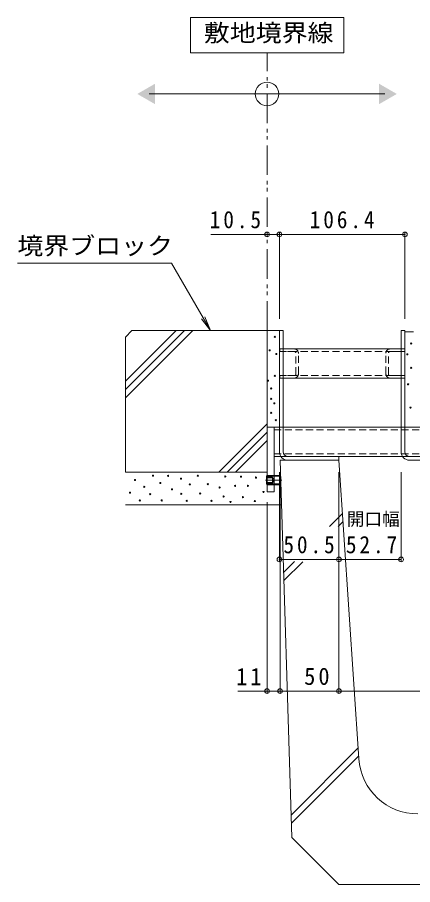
# Model space of a CAD drawing. Units: millimetres at full size, sheet at 1:5. Extents: x -1680 to 1944, y -1318 to 1367.
# Drawn here: x 359 to 695, y -895 to -159 of the extents above; entities that cross this region are included whole.
import ezdxf
from ezdxf.enums import TextEntityAlignment as Align

# ---------------------------------------------------------------- set-up
doc = ezdxf.new("R2010")
doc.units = ezdxf.units.MM
doc.header["$LTSCALE"] = 5
doc.header["$PDMODE"] = 32
doc.header["$PDSIZE"] = 4
for name, pattern in [('CHAIN1', [8, 5, -1, 1, -1]), ('DASHED1', [1.8, 1.2, -0.6]), ('DOUBLE_CHAIN1', [8.8, 5, -1, 0.6, -0.6, 0.6, -1])]:
    doc.linetypes.add(name, pattern=pattern)
for name, color, linetype, lineweight in [('4-0_通り芯', 7, 'Continuous', 9), ('4-3_寸法', 7, 'DASHED1', 9), ('4-4_文字', 7, 'Continuous', 9), ('4-5_建具', 7, 'Continuous', 9), ('4-E_見え係り', 7, 'Continuous', 9), ('4-F_断熱材', 6, 'Continuous', 5)]:
    doc.layers.add(name, color=color, linetype=linetype, lineweight=lineweight)
doc.styles.add('ＭＳ ゴシック', font='')
doc.styles.get('ＭＳ ゴシック').set_extended_font_data('MS Gothic')

msp = doc.modelspace()

# ---------------------------------------------------------------- linework, layer by layer
at = {"layer": '4-0_通り芯'}
for p, q in [((581.595, -424.783), (584.795, -424.783)), ((581.595, -527.583), (581.595, -424.783)), ((584.795, -527.583), (584.795, -424.783)), ((687.995, -424.783), (684.795, -424.783)), ((684.795, -527.583), (684.795, -424.783)), ((687.995, -527.583), (687.995, -424.783)), ((584.795, -440.283), (684.795, -440.283)), ((584.795, -465.283), (684.795, -465.283)), ((571.095, -506.583), (571.095, -561.583)), ((577.095, -506.583), (571.095, -506.583)), ((577.095, -506.583), (581.595, -506.583)), ((577.095, -561.583), (577.095, -506.583)), ((584.795, -506.583), (684.795, -506.583)), ((687.995, -506.583), (987.095, -506.583)), ((577.095, -531.583), (582.808, -531.583)), ((588.795, -531.583), (686.008, -531.583)), ((588.795, -534.783), (632.095, -534.783)), ((632.095, -531.583), (632.095, -534.783)), ((691.995, -531.583), (987.095, -531.583)), ((691.995, -534.783), (982.095, -534.783)), ((571.095, -561.583), (577.095, -561.583))]:
    msp.add_line(p, q, dxfattribs=at)
at = {"layer": '4-0_通り芯', "linetype": 'DASHED1'}
for p, q in [((584.795, -440.283), (581.595, -440.283)), ((684.795, -440.283), (687.995, -440.283)), ((581.595, -442.583), (687.995, -442.583)), ((581.595, -462.983), (687.995, -462.983)), ((584.795, -465.283), (581.595, -465.283)), ((684.795, -465.283), (687.995, -465.283)), ((581.595, -506.583), (584.795, -506.583)), ((684.795, -506.583), (687.995, -506.583)), ((577.095, -508.883), (987.095, -508.883)), ((577.095, -529.283), (987.095, -529.283)), ((582.808, -531.583), (588.795, -531.583)), ((686.008, -531.583), (691.995, -531.583))]:
    msp.add_line(p, q, dxfattribs=at)
at = {"layer": '4-0_通り芯', "color": 2, "linetype": 'CHAIN1'}
msp.add_line((569.915, -551.583), (583.595, -551.583), dxfattribs=at)
at = {"layer": '4-0_通り芯', "color": 2}
for p, q in [((570.62, -548.283), (571.095, -547.808)), ((570.62, -548.283), (570.62, -554.883)), ((571.095, -548.283), (570.62, -548.283)), ((577.136, -547.583), (581.92, -547.583)), ((582.62, -548.283), (577.136, -548.283)), ((582.62, -548.283), (581.92, -547.583)), ((581.92, -547.583), (581.92, -555.583)), ((582.62, -548.283), (582.62, -554.883)), ((571.095, -554.883), (570.62, -554.883)), ((571.095, -555.358), (570.62, -554.883)), ((582.62, -554.883), (577.136, -554.883)), ((577.136, -555.583), (581.92, -555.583)), ((581.92, -555.583), (582.62, -554.883))]:
    msp.add_line(p, q, dxfattribs=at)
at = {"layer": '4-0_通り芯', "color": 2, "linetype": 'DASHED1'}
for p, q in [((575.62, -549.083), (570.62, -549.083)), ((575.62, -549.583), (570.62, -549.583)), ((571.32, -547.583), (571.095, -547.808)), ((571.095, -548.283), (577.136, -548.283)), ((571.32, -547.583), (571.32, -555.583)), ((577.136, -547.583), (571.32, -547.583)), ((575.62, -549.083), (577.063, -551.583)), ((575.62, -549.083), (575.62, -554.083)), ((575.62, -554.083), (577.063, -551.583)), ((575.62, -553.583), (570.62, -553.583)), ((575.62, -554.083), (570.62, -554.083)), ((577.136, -554.883), (571.095, -554.883)), ((571.32, -555.583), (571.095, -555.358)), ((571.32, -555.583), (577.136, -555.583))]:
    msp.add_line(p, q, dxfattribs=at)
at = {"layer": '4-0_通り芯'}
for centre, radius in [((588.795, -527.583), 7.2), ((588.795, -527.583), 4), ((691.995, -527.583), 7.2), ((691.995, -527.583), 4)]:
    msp.add_arc(centre, radius, 180, 270, dxfattribs=at)
at = {"layer": '4-3_寸法'}
for p, q in [((581.795, -442.583), (581.795, -440.283)), ((581.795, -440.283), (584.795, -440.283)), ((593.795, -440.283), (584.795, -440.283)), ((675.795, -440.283), (684.795, -440.283)), ((687.795, -440.283), (684.795, -440.283)), ((687.795, -442.583), (687.795, -440.283)), ((584.795, -442.583), (581.795, -442.583)), ((594.295, -442.583), (584.795, -442.583)), ((595.495, -461.783), (595.495, -443.783)), ((597.795, -461.283), (597.795, -444.283)), ((671.795, -461.283), (671.795, -444.283)), ((674.095, -461.783), (674.095, -443.783)), ((675.295, -442.583), (684.795, -442.583)), ((684.795, -442.583), (687.795, -442.583)), ((581.795, -462.983), (581.795, -465.283)), ((584.795, -462.983), (581.795, -462.983)), ((594.295, -462.983), (584.795, -462.983)), ((675.295, -462.983), (684.795, -462.983)), ((684.795, -462.983), (687.795, -462.983)), ((687.795, -462.983), (687.795, -465.283)), ((581.795, -465.283), (584.795, -465.283)), ((593.795, -465.283), (584.795, -465.283)), ((675.795, -465.283), (684.795, -465.283)), ((687.795, -465.283), (684.795, -465.283))]:
    msp.add_line(p, q, dxfattribs=at)
for centre, radius, start, end in [((593.795, -444.283), 4, 0, 90), ((675.795, -444.283), 4, 90, 180), ((594.295, -443.783), 1.2, 0, 90), ((675.295, -443.783), 1.2, 90, 180), ((593.795, -461.283), 4, 270, 0), ((594.295, -461.783), 1.2, 270, 0), ((675.795, -461.283), 4, 180, 270), ((675.295, -461.783), 1.2, 180, 270)]:
    msp.add_arc(centre, radius, start, end, dxfattribs=at)
at = {"layer": '4-4_文字'}
for p, q in [((523.512, -343.199), (687.995, -343.199)), ((581.595, -341.699), (581.595, -414.783)), ((687.995, -341.699), (687.995, -414.783)), ((581.595, -620.41), (581.595, -544.783)), ((582.095, -732.074), (582.095, -544.783)), ((632.095, -732.074), (632.095, -544.783)), ((684.795, -620.41), (684.795, -544.783)), ((571.095, -732.074), (571.095, -570.283)), ((581.595, -618.91), (632.095, -618.91)), ((632.095, -618.91), (684.795, -618.91)), ((546.187, -730.574), (632.095, -730.574)), ((632.095, -730.574), (932.095, -730.574))]:
    msp.add_line(p, q, dxfattribs=at)
for p in [(571.095, -343.199), (581.595, -343.199), (687.995, -343.199), (581.595, -618.91), (632.095, -618.91), (684.795, -618.91), (571.095, -730.574), (582.095, -730.574), (632.095, -730.574)]:
    msp.add_point(p, dxfattribs=at)
at = {"layer": '4-5_建具', "color": 2, "linetype": 'DOUBLE_CHAIN1'}
msp.add_line((571.095, -424.783), (571.095, -189.098), dxfattribs=at)
at = {"layer": '4-5_建具'}
for p, q in [((471.095, -224.076), (671.095, -224.076)), ((359.376, -367.615), (490.113, -367.615)), ((523.119, -424.783), (490.113, -367.615)), ((523.119, -424.783), (515.509, -414.866)), ((523.119, -424.783), (518.335, -413.235))]:
    msp.add_line(p, q, dxfattribs=at)
msp.add_lwpolyline([(506.095, -189.098), (636.095, -189.098), (636.095, -159.098), (506.095, -159.098)], close=True, dxfattribs=at)
msp.add_circle((571.095, -224.076), 10, dxfattribs=at)
for points in [[(476.095, -215.415), (476.095, -232.736), (461.095, -224.076)], [(666.095, -215.415), (666.095, -232.736), (681.095, -224.076)]]:
    msp.add_solid(points, dxfattribs=at)
at = {"layer": '4-E_見え係り', "color": 2}
for p, q in [((451.095, -430.246), (456.558, -424.783)), ((451.095, -467.762), (494.073, -424.783)), ((451.095, -474.833), (501.144, -424.783)), ((451.095, -481.904), (508.215, -424.783)), ((581.595, -424.783), (456.558, -424.783)), ((695.295, -425.783), (687.995, -425.783)), ((451.095, -430.246), (451.095, -544.783)), ((530.223, -544.783), (571.095, -503.911)), ((537.294, -544.783), (571.095, -510.983)), ((544.365, -544.783), (571.095, -518.054)), ((451.095, -572.561), (583.276, -572.561))]:
    msp.add_line(p, q, dxfattribs=at)
msp.add_lwpolyline([(451.095, -544.783), (571.095, -544.783), (571.095, -424.783)], dxfattribs=at)
at = {"layer": '4-E_見え係り'}
for centre in [(577.676, -430.089), (573.256, -441.583), (693.235, -435.753), (579.002, -444.677), (690.019, -444.944), (693.289, -456.392), (577.676, -463.243), (571.929, -467.222), (690.672, -470.328), (574.582, -473.853), (574.582, -482.694), (577.274, -486.485), (692.742, -490.149), (574.582, -494.629), (578.56, -500.818), (459.103, -551.525), (474.398, -547.889), (487.126, -547.996), (498.143, -550.349), (512.368, -547.889), (535.685, -548.531), (549.054, -548.745), (561.675, -549.493), (467.018, -557.301), (480.602, -554.092), (490.442, -559.44), (505.63, -555.269), (520.925, -555.055), (530.872, -557.943), (543.921, -556.552), (554.937, -556.445), (454.932, -562.221), (471.938, -563.505), (498.357, -563.291), (514.4, -562.97), (534.294, -565.537), (550.659, -566.072), (568.093, -561.686), (463.275, -568.853), (481.778, -568.853), (502.956, -569.28), (523.919, -569.28), (540.07, -570.136), (560.713, -569.387)]:
    msp.add_circle(centre, 0.5, dxfattribs=at)
at = {"layer": '4-F_断熱材'}
for p, q in [((592.095, -854.783), (582.095, -534.783)), ((632.095, -534.783), (582.095, -534.783)), ((648.983, -788.109), (632.095, -534.783)), ((624.139, -590.94), (635.108, -579.972)), ((631.303, -590.847), (635.549, -586.601)), ((585.071, -630.009), (594.386, -620.694)), ((585.285, -636.866), (601.309, -620.842)), ((591.499, -835.713), (648.366, -778.846)), ((591.713, -842.569), (648.808, -785.475)), ((632.095, -894.783), (592.095, -854.783)), ((632.095, -894.783), (932.095, -894.783))]:
    msp.add_line(p, q, dxfattribs=at)
msp.add_arc((698.873, -784.783), 50, 183.81407, 270, dxfattribs=at)

# ---------------------------------------------------------------- texts
at = {"layer": '4-4_文字', "color": 2, "style": 'ＭＳ ゴシック'}
msp.add_text('開口幅', height=11, dxfattribs=at).set_placement((638.573, -593.482), align=Align.BOTTOM_LEFT)
at = {"layer": '4-4_文字', "color": 2, "char_height": 14.66, "attachment_point": 7, "style": 'ＭＳ ゴシック'}
for s, insert in [('\\T1.28;\\W0.9;10.5', (522.525, -338.199)), ('\\T1.28;\\W0.9;106.4', (607.295, -338.199)), ('\\T1.28;\\W0.9;50.5', (584.97, -613.91)), ('\\T1.28;\\W0.9;52.7', (637.98, -613.91)), ('\\T1.27;\\W0.95;11', (544.837, -725.574)), ('\\T1.27;\\W0.95;50', (602.58, -725.574))]:
    msp.add_mtext(s, dxfattribs=dict(at, insert=insert))
at = {"layer": '4-5_建具', "color": 2, "style": 'ＭＳ ゴシック', "width": 1.1}
for s, p in [('敷地境界線', (517.517, -183.998)), ('境界ブロック', (359.376, -364.615))]:
    msp.add_text(s, height=14.66, dxfattribs=at).set_placement(p, align=Align.BOTTOM_LEFT)

doc.saveas('drawing.dxf')
